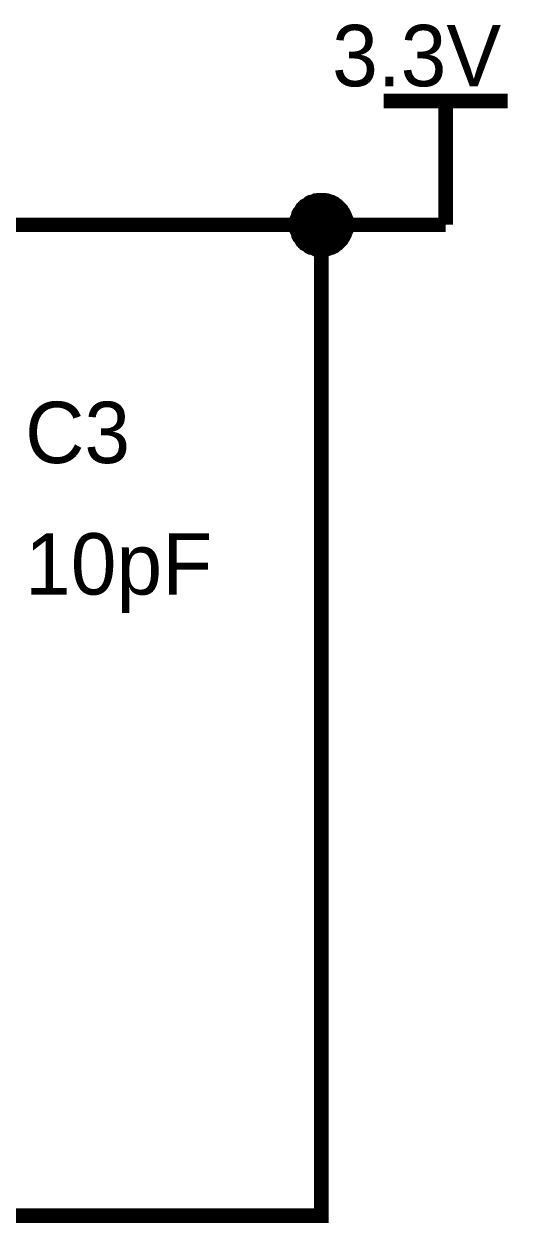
# Model space of a CAD drawing. Header units: millimetres. Extents: x 0 to 19, y 0 to 9.5.
# Drawn here: x 13.46 to 13.856, y 7.394 to 8.362 of the extents above; entities that cross this region are included whole.
import ezdxf

# ---------------------------------------------------------------- set-up
doc = ezdxf.new("R2010")
doc.units = ezdxf.units.MM
doc.header["$MEASUREMENT"] = 0
doc.layers.add('Sheet', color=255, linetype='Continuous')

msp = doc.modelspace()

# ---------------------------------------------------------------- linework, layer by layer
at = {"layer": 'Sheet'}
for points, const_width in [([(13.75042, 8.29968), (13.85034, 8.29968)], 0.0118), ([(13.80038, 8.19976), (13.80038, 8.29968)], 0.0118), ([(13.68012, 8.19976), (13.68012, 8.20065), (13.68012, 8.20197), (13.68057, 8.20286), (13.68057, 8.20374), (13.68057, 8.20463), (13.68101, 8.20551), (13.68145, 8.20684), (13.68189, 8.20772), (13.68189, 8.2086), (13.68233, 8.20949), (13.68278, 8.20993), (13.68366, 8.21082), (13.6841, 8.2117), (13.68454, 8.21258), (13.68543, 8.21303), (13.68587, 8.21391), (13.68676, 8.21435), (13.6872, 8.21524), (13.68808, 8.21568), (13.68897, 8.21612), (13.68985, 8.217), (13.69029, 8.21745), (13.69118, 8.21789), (13.69206, 8.21789), (13.69294, 8.21833), (13.69427, 8.21877), (13.69516, 8.21922), (13.69604, 8.21922), (13.69692, 8.21922), (13.69781, 8.21966), (13.69913, 8.21966), (13.70002, 8.21966)], 0.0118), ([(13.68012, 8.19976), (13.68012, 8.20065), (13.68012, 8.20197), (13.68057, 8.20286), (13.68057, 8.20374), (13.68057, 8.20463), (13.68101, 8.20551), (13.68145, 8.20684), (13.68189, 8.20772), (13.68189, 8.2086), (13.68233, 8.20949), (13.68278, 8.20993), (13.68366, 8.21082), (13.6841, 8.2117), (13.68454, 8.21258), (13.68543, 8.21303), (13.68587, 8.21391), (13.68676, 8.21435), (13.6872, 8.21524), (13.68808, 8.21568), (13.68897, 8.21612), (13.68985, 8.217), (13.69029, 8.21745), (13.69118, 8.21789), (13.69206, 8.21789), (13.69294, 8.21833), (13.69427, 8.21877), (13.69516, 8.21922), (13.69604, 8.21922), (13.69692, 8.21922), (13.69781, 8.21966), (13.69913, 8.21966), (13.70002, 8.21966)], 0.0118), ([(13.68012, 8.19976), (13.68012, 8.20065), (13.68012, 8.20197), (13.68057, 8.20286), (13.68057, 8.20374), (13.68057, 8.20463), (13.68101, 8.20551), (13.68145, 8.20684), (13.68189, 8.20772), (13.68189, 8.2086), (13.68233, 8.20949), (13.68278, 8.20993), (13.68366, 8.21082), (13.6841, 8.2117), (13.68454, 8.21258), (13.68543, 8.21303), (13.68587, 8.21391), (13.68676, 8.21435), (13.6872, 8.21524), (13.68808, 8.21568), (13.68897, 8.21612), (13.68985, 8.217), (13.69029, 8.21745), (13.69118, 8.21789), (13.69206, 8.21789), (13.69294, 8.21833), (13.69427, 8.21877), (13.69516, 8.21922), (13.69604, 8.21922), (13.69692, 8.21922), (13.69781, 8.21966), (13.69913, 8.21966), (13.70002, 8.21966)], 0.0118), ([(13.68012, 8.19976), (13.68012, 8.20065), (13.68012, 8.20197), (13.68057, 8.20286), (13.68057, 8.20374), (13.68057, 8.20463), (13.68101, 8.20551), (13.68145, 8.20684), (13.68189, 8.20772), (13.68189, 8.2086), (13.68233, 8.20949), (13.68278, 8.20993), (13.68366, 8.21082), (13.6841, 8.2117), (13.68454, 8.21258), (13.68543, 8.21303), (13.68587, 8.21391), (13.68676, 8.21435), (13.6872, 8.21524), (13.68808, 8.21568), (13.68897, 8.21612), (13.68985, 8.217), (13.69029, 8.21745), (13.69118, 8.21789), (13.69206, 8.21789), (13.69294, 8.21833), (13.69427, 8.21877), (13.69516, 8.21922), (13.69604, 8.21922), (13.69692, 8.21922), (13.69781, 8.21966), (13.69913, 8.21966), (13.70002, 8.21966)], 0.0118), ([(13.68012, 8.19976), (13.68012, 8.20065), (13.68012, 8.20197), (13.68057, 8.20286), (13.68057, 8.20374), (13.68057, 8.20463), (13.68101, 8.20551), (13.68145, 8.20684), (13.68189, 8.20772), (13.68189, 8.2086), (13.68233, 8.20949), (13.68278, 8.20993), (13.68366, 8.21082), (13.6841, 8.2117), (13.68454, 8.21258), (13.68543, 8.21303), (13.68587, 8.21391), (13.68676, 8.21435), (13.6872, 8.21524), (13.68808, 8.21568), (13.68897, 8.21612), (13.68985, 8.217), (13.69029, 8.21745), (13.69118, 8.21789), (13.69206, 8.21789), (13.69294, 8.21833), (13.69427, 8.21877), (13.69516, 8.21922), (13.69604, 8.21922), (13.69692, 8.21922), (13.69781, 8.21966), (13.69913, 8.21966), (13.70002, 8.21966)], 0.0039), ([(13.68012, 8.19976), (13.68012, 8.20065), (13.68012, 8.20197), (13.68057, 8.20286), (13.68057, 8.20374), (13.68057, 8.20463), (13.68101, 8.20551), (13.68145, 8.20684), (13.68189, 8.20772), (13.68189, 8.2086), (13.68233, 8.20949), (13.68278, 8.20993), (13.68366, 8.21082), (13.6841, 8.2117), (13.68454, 8.21258), (13.68543, 8.21303), (13.68587, 8.21391), (13.68676, 8.21435), (13.6872, 8.21524), (13.68808, 8.21568), (13.68897, 8.21612), (13.68985, 8.217), (13.69029, 8.21745), (13.69118, 8.21789), (13.69206, 8.21789), (13.69294, 8.21833), (13.69427, 8.21877), (13.69516, 8.21922), (13.69604, 8.21922), (13.69692, 8.21922), (13.69781, 8.21966), (13.69913, 8.21966), (13.70002, 8.21966)], 0.0039), ([(13.68012, 8.19976), (13.68012, 8.20065), (13.68012, 8.20197), (13.68057, 8.20286), (13.68057, 8.20374), (13.68057, 8.20463), (13.68101, 8.20551), (13.68145, 8.20684), (13.68189, 8.20772), (13.68189, 8.2086), (13.68233, 8.20949), (13.68278, 8.20993), (13.68366, 8.21082), (13.6841, 8.2117), (13.68454, 8.21258), (13.68543, 8.21303), (13.68587, 8.21391), (13.68676, 8.21435), (13.6872, 8.21524), (13.68808, 8.21568), (13.68897, 8.21612), (13.68985, 8.217), (13.69029, 8.21745), (13.69118, 8.21789), (13.69206, 8.21789), (13.69294, 8.21833), (13.69427, 8.21877), (13.69516, 8.21922), (13.69604, 8.21922), (13.69692, 8.21922), (13.69781, 8.21966), (13.69913, 8.21966), (13.70002, 8.21966)], 0.0039), ([(13.68012, 8.19976), (13.68012, 8.20065), (13.68012, 8.20197), (13.68057, 8.20286), (13.68057, 8.20374), (13.68057, 8.20463), (13.68101, 8.20551), (13.68145, 8.20684), (13.68189, 8.20772), (13.68189, 8.2086), (13.68233, 8.20949), (13.68278, 8.20993), (13.68366, 8.21082), (13.6841, 8.2117), (13.68454, 8.21258), (13.68543, 8.21303), (13.68587, 8.21391), (13.68676, 8.21435), (13.6872, 8.21524), (13.68808, 8.21568), (13.68897, 8.21612), (13.68985, 8.217), (13.69029, 8.21745), (13.69118, 8.21789), (13.69206, 8.21789), (13.69294, 8.21833), (13.69427, 8.21877), (13.69516, 8.21922), (13.69604, 8.21922), (13.69692, 8.21922), (13.69781, 8.21966), (13.69913, 8.21966), (13.70002, 8.21966)], 0.0039), ([(13.70002, 8.21966), (13.70002, 8.21966)], 0.0118), ([(13.70002, 8.21966), (13.7009, 8.21966), (13.70223, 8.21966), (13.70311, 8.21922), (13.704, 8.21922), (13.70488, 8.21922), (13.70621, 8.21877), (13.70709, 8.21833), (13.70798, 8.21789), (13.70886, 8.21789), (13.70974, 8.21745), (13.71063, 8.217), (13.71151, 8.21612), (13.71196, 8.21568), (13.71284, 8.21524), (13.71372, 8.21435), (13.71417, 8.21391), (13.71505, 8.21303), (13.71549, 8.21258), (13.71638, 8.2117), (13.71682, 8.21082), (13.71726, 8.20993), (13.7177, 8.20949), (13.71815, 8.2086), (13.71859, 8.20772), (13.71903, 8.20684), (13.71947, 8.20551), (13.71991, 8.20463), (13.71991, 8.20374), (13.71991, 8.20286), (13.72036, 8.20197), (13.72036, 8.20065), (13.72036, 8.19976)], 0.0118), ([(13.70002, 8.21966), (13.70002, 8.21966)], 0.0118), ([(13.70002, 8.21966), (13.7009, 8.21966), (13.70223, 8.21966), (13.70311, 8.21922), (13.704, 8.21922), (13.70488, 8.21922), (13.70621, 8.21877), (13.70709, 8.21833), (13.70798, 8.21789), (13.70886, 8.21789), (13.70974, 8.21745), (13.71063, 8.217), (13.71151, 8.21612), (13.71196, 8.21568), (13.71284, 8.21524), (13.71372, 8.21435), (13.71417, 8.21391), (13.71505, 8.21303), (13.71549, 8.21258), (13.71638, 8.2117), (13.71682, 8.21082), (13.71726, 8.20993), (13.7177, 8.20949), (13.71815, 8.2086), (13.71859, 8.20772), (13.71903, 8.20684), (13.71947, 8.20551), (13.71991, 8.20463), (13.71991, 8.20374), (13.71991, 8.20286), (13.72036, 8.20197), (13.72036, 8.20065), (13.72036, 8.19976)], 0.0118), ([(13.70002, 8.21966), (13.70002, 8.21966)], 0.0118), ([(13.70002, 8.21966), (13.7009, 8.21966), (13.70223, 8.21966), (13.70311, 8.21922), (13.704, 8.21922), (13.70488, 8.21922), (13.70621, 8.21877), (13.70709, 8.21833), (13.70798, 8.21789), (13.70886, 8.21789), (13.70974, 8.21745), (13.71063, 8.217), (13.71151, 8.21612), (13.71196, 8.21568), (13.71284, 8.21524), (13.71372, 8.21435), (13.71417, 8.21391), (13.71505, 8.21303), (13.71549, 8.21258), (13.71638, 8.2117), (13.71682, 8.21082), (13.71726, 8.20993), (13.7177, 8.20949), (13.71815, 8.2086), (13.71859, 8.20772), (13.71903, 8.20684), (13.71947, 8.20551), (13.71991, 8.20463), (13.71991, 8.20374), (13.71991, 8.20286), (13.72036, 8.20197), (13.72036, 8.20065), (13.72036, 8.19976)], 0.0118), ([(13.70002, 8.21966), (13.70002, 8.21966)], 0.0118), ([(13.70002, 8.21966), (13.7009, 8.21966), (13.70223, 8.21966), (13.70311, 8.21922), (13.704, 8.21922), (13.70488, 8.21922), (13.70621, 8.21877), (13.70709, 8.21833), (13.70798, 8.21789), (13.70886, 8.21789), (13.70974, 8.21745), (13.71063, 8.217), (13.71151, 8.21612), (13.71196, 8.21568), (13.71284, 8.21524), (13.71372, 8.21435), (13.71417, 8.21391), (13.71505, 8.21303), (13.71549, 8.21258), (13.71638, 8.2117), (13.71682, 8.21082), (13.71726, 8.20993), (13.7177, 8.20949), (13.71815, 8.2086), (13.71859, 8.20772), (13.71903, 8.20684), (13.71947, 8.20551), (13.71991, 8.20463), (13.71991, 8.20374), (13.71991, 8.20286), (13.72036, 8.20197), (13.72036, 8.20065), (13.72036, 8.19976)], 0.0118), ([(13.70002, 8.21966), (13.70002, 8.21966)], 0.0039), ([(13.70002, 8.21966), (13.7009, 8.21966), (13.70223, 8.21966), (13.70311, 8.21922), (13.704, 8.21922), (13.70488, 8.21922), (13.70621, 8.21877), (13.70709, 8.21833), (13.70798, 8.21789), (13.70886, 8.21789), (13.70974, 8.21745), (13.71063, 8.217), (13.71151, 8.21612), (13.71196, 8.21568), (13.71284, 8.21524), (13.71372, 8.21435), (13.71417, 8.21391), (13.71505, 8.21303), (13.71549, 8.21258), (13.71638, 8.2117), (13.71682, 8.21082), (13.71726, 8.20993), (13.7177, 8.20949), (13.71815, 8.2086), (13.71859, 8.20772), (13.71903, 8.20684), (13.71947, 8.20551), (13.71991, 8.20463), (13.71991, 8.20374), (13.71991, 8.20286), (13.72036, 8.20197), (13.72036, 8.20065), (13.72036, 8.19976)], 0.0039), ([(13.70002, 8.21966), (13.70002, 8.21966)], 0.0039), ([(13.70002, 8.21966), (13.7009, 8.21966), (13.70223, 8.21966), (13.70311, 8.21922), (13.704, 8.21922), (13.70488, 8.21922), (13.70621, 8.21877), (13.70709, 8.21833), (13.70798, 8.21789), (13.70886, 8.21789), (13.70974, 8.21745), (13.71063, 8.217), (13.71151, 8.21612), (13.71196, 8.21568), (13.71284, 8.21524), (13.71372, 8.21435), (13.71417, 8.21391), (13.71505, 8.21303), (13.71549, 8.21258), (13.71638, 8.2117), (13.71682, 8.21082), (13.71726, 8.20993), (13.7177, 8.20949), (13.71815, 8.2086), (13.71859, 8.20772), (13.71903, 8.20684), (13.71947, 8.20551), (13.71991, 8.20463), (13.71991, 8.20374), (13.71991, 8.20286), (13.72036, 8.20197), (13.72036, 8.20065), (13.72036, 8.19976)], 0.0039), ([(13.70002, 8.21966), (13.70002, 8.21966)], 0.0039), ([(13.70002, 8.21966), (13.7009, 8.21966), (13.70223, 8.21966), (13.70311, 8.21922), (13.704, 8.21922), (13.70488, 8.21922), (13.70621, 8.21877), (13.70709, 8.21833), (13.70798, 8.21789), (13.70886, 8.21789), (13.70974, 8.21745), (13.71063, 8.217), (13.71151, 8.21612), (13.71196, 8.21568), (13.71284, 8.21524), (13.71372, 8.21435), (13.71417, 8.21391), (13.71505, 8.21303), (13.71549, 8.21258), (13.71638, 8.2117), (13.71682, 8.21082), (13.71726, 8.20993), (13.7177, 8.20949), (13.71815, 8.2086), (13.71859, 8.20772), (13.71903, 8.20684), (13.71947, 8.20551), (13.71991, 8.20463), (13.71991, 8.20374), (13.71991, 8.20286), (13.72036, 8.20197), (13.72036, 8.20065), (13.72036, 8.19976)], 0.0039), ([(13.70002, 8.21966), (13.70002, 8.21966)], 0.0039), ([(13.70002, 8.21966), (13.7009, 8.21966), (13.70223, 8.21966), (13.70311, 8.21922), (13.704, 8.21922), (13.70488, 8.21922), (13.70621, 8.21877), (13.70709, 8.21833), (13.70798, 8.21789), (13.70886, 8.21789), (13.70974, 8.21745), (13.71063, 8.217), (13.71151, 8.21612), (13.71196, 8.21568), (13.71284, 8.21524), (13.71372, 8.21435), (13.71417, 8.21391), (13.71505, 8.21303), (13.71549, 8.21258), (13.71638, 8.2117), (13.71682, 8.21082), (13.71726, 8.20993), (13.7177, 8.20949), (13.71815, 8.2086), (13.71859, 8.20772), (13.71903, 8.20684), (13.71947, 8.20551), (13.71991, 8.20463), (13.71991, 8.20374), (13.71991, 8.20286), (13.72036, 8.20197), (13.72036, 8.20065), (13.72036, 8.19976)], 0.0039), ([(12.40022, 8.19976), (13.00016, 8.19976), (13.40027, 8.19976), (13.70002, 8.19976), (13.80038, 8.19976)], 0.0118), ([(12.90025, 7.89957), (12.90025, 7.39999), (13.70002, 7.39999), (13.70002, 8.19976)], 0.0118), ([(13.70002, 8.17987), (13.69913, 8.17987), (13.69781, 8.17987), (13.69692, 8.18031), (13.69604, 8.18031), (13.69516, 8.18031), (13.69427, 8.18075), (13.69294, 8.18119), (13.69206, 8.18164), (13.69118, 8.18164), (13.69029, 8.18208), (13.68985, 8.18252), (13.68897, 8.1834), (13.68808, 8.18385), (13.6872, 8.18429), (13.68676, 8.18517), (13.68587, 8.18562), (13.68543, 8.1865), (13.68454, 8.18694), (13.6841, 8.18783), (13.68366, 8.18871), (13.68278, 8.18959), (13.68233, 8.19004), (13.68189, 8.19092), (13.68189, 8.1918), (13.68145, 8.19269), (13.68101, 8.19402), (13.68057, 8.1949), (13.68057, 8.19578), (13.68057, 8.19667), (13.68012, 8.19755), (13.68012, 8.19888), (13.68012, 8.19976)], 0.0118), ([(13.68012, 8.19976), (13.68012, 8.19976)], 0.0118), ([(13.70002, 8.17987), (13.69913, 8.17987), (13.69781, 8.17987), (13.69692, 8.18031), (13.69604, 8.18031), (13.69516, 8.18031), (13.69427, 8.18075), (13.69294, 8.18119), (13.69206, 8.18164), (13.69118, 8.18164), (13.69029, 8.18208), (13.68985, 8.18252), (13.68897, 8.1834), (13.68808, 8.18385), (13.6872, 8.18429), (13.68676, 8.18517), (13.68587, 8.18562), (13.68543, 8.1865), (13.68454, 8.18694), (13.6841, 8.18783), (13.68366, 8.18871), (13.68278, 8.18959), (13.68233, 8.19004), (13.68189, 8.19092), (13.68189, 8.1918), (13.68145, 8.19269), (13.68101, 8.19402), (13.68057, 8.1949), (13.68057, 8.19578), (13.68057, 8.19667), (13.68012, 8.19755), (13.68012, 8.19888), (13.68012, 8.19976)], 0.0118), ([(13.68012, 8.19976), (13.68012, 8.19976)], 0.0118), ([(13.70002, 8.17987), (13.69913, 8.17987), (13.69781, 8.17987), (13.69692, 8.18031), (13.69604, 8.18031), (13.69516, 8.18031), (13.69427, 8.18075), (13.69294, 8.18119), (13.69206, 8.18164), (13.69118, 8.18164), (13.69029, 8.18208), (13.68985, 8.18252), (13.68897, 8.1834), (13.68808, 8.18385), (13.6872, 8.18429), (13.68676, 8.18517), (13.68587, 8.18562), (13.68543, 8.1865), (13.68454, 8.18694), (13.6841, 8.18783), (13.68366, 8.18871), (13.68278, 8.18959), (13.68233, 8.19004), (13.68189, 8.19092), (13.68189, 8.1918), (13.68145, 8.19269), (13.68101, 8.19402), (13.68057, 8.1949), (13.68057, 8.19578), (13.68057, 8.19667), (13.68012, 8.19755), (13.68012, 8.19888), (13.68012, 8.19976)], 0.0118), ([(13.68012, 8.19976), (13.68012, 8.19976)], 0.0118), ([(13.70002, 8.17987), (13.69913, 8.17987), (13.69781, 8.17987), (13.69692, 8.18031), (13.69604, 8.18031), (13.69516, 8.18031), (13.69427, 8.18075), (13.69294, 8.18119), (13.69206, 8.18164), (13.69118, 8.18164), (13.69029, 8.18208), (13.68985, 8.18252), (13.68897, 8.1834), (13.68808, 8.18385), (13.6872, 8.18429), (13.68676, 8.18517), (13.68587, 8.18562), (13.68543, 8.1865), (13.68454, 8.18694), (13.6841, 8.18783), (13.68366, 8.18871), (13.68278, 8.18959), (13.68233, 8.19004), (13.68189, 8.19092), (13.68189, 8.1918), (13.68145, 8.19269), (13.68101, 8.19402), (13.68057, 8.1949), (13.68057, 8.19578), (13.68057, 8.19667), (13.68012, 8.19755), (13.68012, 8.19888), (13.68012, 8.19976)], 0.0118), ([(13.68012, 8.19976), (13.68012, 8.19976)], 0.0118), ([(13.70002, 8.17987), (13.69913, 8.17987), (13.69781, 8.17987), (13.69692, 8.18031), (13.69604, 8.18031), (13.69516, 8.18031), (13.69427, 8.18075), (13.69294, 8.18119), (13.69206, 8.18164), (13.69118, 8.18164), (13.69029, 8.18208), (13.68985, 8.18252), (13.68897, 8.1834), (13.68808, 8.18385), (13.6872, 8.18429), (13.68676, 8.18517), (13.68587, 8.18562), (13.68543, 8.1865), (13.68454, 8.18694), (13.6841, 8.18783), (13.68366, 8.18871), (13.68278, 8.18959), (13.68233, 8.19004), (13.68189, 8.19092), (13.68189, 8.1918), (13.68145, 8.19269), (13.68101, 8.19402), (13.68057, 8.1949), (13.68057, 8.19578), (13.68057, 8.19667), (13.68012, 8.19755), (13.68012, 8.19888), (13.68012, 8.19976)], 0.0039), ([(13.68012, 8.19976), (13.68012, 8.19976)], 0.0039), ([(13.70002, 8.17987), (13.69913, 8.17987), (13.69781, 8.17987), (13.69692, 8.18031), (13.69604, 8.18031), (13.69516, 8.18031), (13.69427, 8.18075), (13.69294, 8.18119), (13.69206, 8.18164), (13.69118, 8.18164), (13.69029, 8.18208), (13.68985, 8.18252), (13.68897, 8.1834), (13.68808, 8.18385), (13.6872, 8.18429), (13.68676, 8.18517), (13.68587, 8.18562), (13.68543, 8.1865), (13.68454, 8.18694), (13.6841, 8.18783), (13.68366, 8.18871), (13.68278, 8.18959), (13.68233, 8.19004), (13.68189, 8.19092), (13.68189, 8.1918), (13.68145, 8.19269), (13.68101, 8.19402), (13.68057, 8.1949), (13.68057, 8.19578), (13.68057, 8.19667), (13.68012, 8.19755), (13.68012, 8.19888), (13.68012, 8.19976)], 0.0039), ([(13.68012, 8.19976), (13.68012, 8.19976)], 0.0039), ([(13.70002, 8.17987), (13.69913, 8.17987), (13.69781, 8.17987), (13.69692, 8.18031), (13.69604, 8.18031), (13.69516, 8.18031), (13.69427, 8.18075), (13.69294, 8.18119), (13.69206, 8.18164), (13.69118, 8.18164), (13.69029, 8.18208), (13.68985, 8.18252), (13.68897, 8.1834), (13.68808, 8.18385), (13.6872, 8.18429), (13.68676, 8.18517), (13.68587, 8.18562), (13.68543, 8.1865), (13.68454, 8.18694), (13.6841, 8.18783), (13.68366, 8.18871), (13.68278, 8.18959), (13.68233, 8.19004), (13.68189, 8.19092), (13.68189, 8.1918), (13.68145, 8.19269), (13.68101, 8.19402), (13.68057, 8.1949), (13.68057, 8.19578), (13.68057, 8.19667), (13.68012, 8.19755), (13.68012, 8.19888), (13.68012, 8.19976)], 0.0039), ([(13.68012, 8.19976), (13.68012, 8.19976)], 0.0039), ([(13.70002, 8.17987), (13.69913, 8.17987), (13.69781, 8.17987), (13.69692, 8.18031), (13.69604, 8.18031), (13.69516, 8.18031), (13.69427, 8.18075), (13.69294, 8.18119), (13.69206, 8.18164), (13.69118, 8.18164), (13.69029, 8.18208), (13.68985, 8.18252), (13.68897, 8.1834), (13.68808, 8.18385), (13.6872, 8.18429), (13.68676, 8.18517), (13.68587, 8.18562), (13.68543, 8.1865), (13.68454, 8.18694), (13.6841, 8.18783), (13.68366, 8.18871), (13.68278, 8.18959), (13.68233, 8.19004), (13.68189, 8.19092), (13.68189, 8.1918), (13.68145, 8.19269), (13.68101, 8.19402), (13.68057, 8.1949), (13.68057, 8.19578), (13.68057, 8.19667), (13.68012, 8.19755), (13.68012, 8.19888), (13.68012, 8.19976)], 0.0039), ([(13.68012, 8.19976), (13.68012, 8.19976)], 0.0039), ([(13.72036, 8.19976), (13.72036, 8.19888), (13.72036, 8.19755), (13.71991, 8.19667), (13.71991, 8.19578), (13.71991, 8.1949), (13.71947, 8.19402), (13.71903, 8.19269), (13.71859, 8.1918), (13.71815, 8.19092), (13.7177, 8.19004), (13.71726, 8.18959), (13.71682, 8.18871), (13.71638, 8.18783), (13.71549, 8.18694), (13.71505, 8.1865), (13.71417, 8.18562), (13.71372, 8.18517), (13.71284, 8.18429), (13.71196, 8.18385), (13.71151, 8.1834), (13.71063, 8.18252), (13.70974, 8.18208), (13.70886, 8.18164), (13.70798, 8.18164), (13.70709, 8.18119), (13.70621, 8.18075), (13.70488, 8.18031), (13.704, 8.18031), (13.70311, 8.18031), (13.70223, 8.17987), (13.7009, 8.17987), (13.70002, 8.17987)], 0.0118), ([(13.72036, 8.19976), (13.72036, 8.19888), (13.72036, 8.19755), (13.71991, 8.19667), (13.71991, 8.19578), (13.71991, 8.1949), (13.71947, 8.19402), (13.71903, 8.19269), (13.71859, 8.1918), (13.71815, 8.19092), (13.7177, 8.19004), (13.71726, 8.18959), (13.71682, 8.18871), (13.71638, 8.18783), (13.71549, 8.18694), (13.71505, 8.1865), (13.71417, 8.18562), (13.71372, 8.18517), (13.71284, 8.18429), (13.71196, 8.18385), (13.71151, 8.1834), (13.71063, 8.18252), (13.70974, 8.18208), (13.70886, 8.18164), (13.70798, 8.18164), (13.70709, 8.18119), (13.70621, 8.18075), (13.70488, 8.18031), (13.704, 8.18031), (13.70311, 8.18031), (13.70223, 8.17987), (13.7009, 8.17987), (13.70002, 8.17987)], 0.0118), ([(13.72036, 8.19976), (13.72036, 8.19888), (13.72036, 8.19755), (13.71991, 8.19667), (13.71991, 8.19578), (13.71991, 8.1949), (13.71947, 8.19402), (13.71903, 8.19269), (13.71859, 8.1918), (13.71815, 8.19092), (13.7177, 8.19004), (13.71726, 8.18959), (13.71682, 8.18871), (13.71638, 8.18783), (13.71549, 8.18694), (13.71505, 8.1865), (13.71417, 8.18562), (13.71372, 8.18517), (13.71284, 8.18429), (13.71196, 8.18385), (13.71151, 8.1834), (13.71063, 8.18252), (13.70974, 8.18208), (13.70886, 8.18164), (13.70798, 8.18164), (13.70709, 8.18119), (13.70621, 8.18075), (13.70488, 8.18031), (13.704, 8.18031), (13.70311, 8.18031), (13.70223, 8.17987), (13.7009, 8.17987), (13.70002, 8.17987)], 0.0118), ([(13.72036, 8.19976), (13.72036, 8.19888), (13.72036, 8.19755), (13.71991, 8.19667), (13.71991, 8.19578), (13.71991, 8.1949), (13.71947, 8.19402), (13.71903, 8.19269), (13.71859, 8.1918), (13.71815, 8.19092), (13.7177, 8.19004), (13.71726, 8.18959), (13.71682, 8.18871), (13.71638, 8.18783), (13.71549, 8.18694), (13.71505, 8.1865), (13.71417, 8.18562), (13.71372, 8.18517), (13.71284, 8.18429), (13.71196, 8.18385), (13.71151, 8.1834), (13.71063, 8.18252), (13.70974, 8.18208), (13.70886, 8.18164), (13.70798, 8.18164), (13.70709, 8.18119), (13.70621, 8.18075), (13.70488, 8.18031), (13.704, 8.18031), (13.70311, 8.18031), (13.70223, 8.17987), (13.7009, 8.17987), (13.70002, 8.17987)], 0.0118), ([(13.72036, 8.19976), (13.72036, 8.19888), (13.72036, 8.19755), (13.71991, 8.19667), (13.71991, 8.19578), (13.71991, 8.1949), (13.71947, 8.19402), (13.71903, 8.19269), (13.71859, 8.1918), (13.71815, 8.19092), (13.7177, 8.19004), (13.71726, 8.18959), (13.71682, 8.18871), (13.71638, 8.18783), (13.71549, 8.18694), (13.71505, 8.1865), (13.71417, 8.18562), (13.71372, 8.18517), (13.71284, 8.18429), (13.71196, 8.18385), (13.71151, 8.1834), (13.71063, 8.18252), (13.70974, 8.18208), (13.70886, 8.18164), (13.70798, 8.18164), (13.70709, 8.18119), (13.70621, 8.18075), (13.70488, 8.18031), (13.704, 8.18031), (13.70311, 8.18031), (13.70223, 8.17987), (13.7009, 8.17987), (13.70002, 8.17987)], 0.0039), ([(13.72036, 8.19976), (13.72036, 8.19888), (13.72036, 8.19755), (13.71991, 8.19667), (13.71991, 8.19578), (13.71991, 8.1949), (13.71947, 8.19402), (13.71903, 8.19269), (13.71859, 8.1918), (13.71815, 8.19092), (13.7177, 8.19004), (13.71726, 8.18959), (13.71682, 8.18871), (13.71638, 8.18783), (13.71549, 8.18694), (13.71505, 8.1865), (13.71417, 8.18562), (13.71372, 8.18517), (13.71284, 8.18429), (13.71196, 8.18385), (13.71151, 8.1834), (13.71063, 8.18252), (13.70974, 8.18208), (13.70886, 8.18164), (13.70798, 8.18164), (13.70709, 8.18119), (13.70621, 8.18075), (13.70488, 8.18031), (13.704, 8.18031), (13.70311, 8.18031), (13.70223, 8.17987), (13.7009, 8.17987), (13.70002, 8.17987)], 0.0039), ([(13.72036, 8.19976), (13.72036, 8.19888), (13.72036, 8.19755), (13.71991, 8.19667), (13.71991, 8.19578), (13.71991, 8.1949), (13.71947, 8.19402), (13.71903, 8.19269), (13.71859, 8.1918), (13.71815, 8.19092), (13.7177, 8.19004), (13.71726, 8.18959), (13.71682, 8.18871), (13.71638, 8.18783), (13.71549, 8.18694), (13.71505, 8.1865), (13.71417, 8.18562), (13.71372, 8.18517), (13.71284, 8.18429), (13.71196, 8.18385), (13.71151, 8.1834), (13.71063, 8.18252), (13.70974, 8.18208), (13.70886, 8.18164), (13.70798, 8.18164), (13.70709, 8.18119), (13.70621, 8.18075), (13.70488, 8.18031), (13.704, 8.18031), (13.70311, 8.18031), (13.70223, 8.17987), (13.7009, 8.17987), (13.70002, 8.17987)], 0.0039), ([(13.72036, 8.19976), (13.72036, 8.19888), (13.72036, 8.19755), (13.71991, 8.19667), (13.71991, 8.19578), (13.71991, 8.1949), (13.71947, 8.19402), (13.71903, 8.19269), (13.71859, 8.1918), (13.71815, 8.19092), (13.7177, 8.19004), (13.71726, 8.18959), (13.71682, 8.18871), (13.71638, 8.18783), (13.71549, 8.18694), (13.71505, 8.1865), (13.71417, 8.18562), (13.71372, 8.18517), (13.71284, 8.18429), (13.71196, 8.18385), (13.71151, 8.1834), (13.71063, 8.18252), (13.70974, 8.18208), (13.70886, 8.18164), (13.70798, 8.18164), (13.70709, 8.18119), (13.70621, 8.18075), (13.70488, 8.18031), (13.704, 8.18031), (13.70311, 8.18031), (13.70223, 8.17987), (13.7009, 8.17987), (13.70002, 8.17987)], 0.0039), ([(13.72036, 8.19976), (13.72036, 8.19976), (13.72036, 8.19976), (13.72036, 8.19976), (13.72036, 8.19976), (13.72036, 8.19976), (13.72036, 8.19976), (13.72036, 8.19976), (13.72036, 8.19976), (13.72036, 8.19976), (13.72036, 8.19976), (13.72036, 8.19976), (13.72036, 8.19976), (13.72036, 8.19976), (13.72036, 8.19976), (13.72036, 8.19976), (13.72036, 8.19976), (13.72036, 8.19976), (13.72036, 8.19976), (13.72036, 8.19976), (13.72036, 8.19976), (13.72036, 8.19976), (13.72036, 8.19976), (13.72036, 8.19976), (13.72036, 8.19976), (13.72036, 8.19976), (13.72036, 8.19976), (13.72036, 8.19976), (13.72036, 8.19976), (13.72036, 8.19976), (13.72036, 8.19976), (13.72036, 8.19976), (13.72036, 8.19976)], 0.0118), ([(13.72036, 8.19976), (13.72036, 8.19976)], 0.0118), ([(13.72036, 8.19976), (13.72036, 8.19976), (13.72036, 8.19976), (13.72036, 8.19976), (13.72036, 8.19976), (13.72036, 8.19976), (13.72036, 8.19976), (13.72036, 8.19976), (13.72036, 8.19976), (13.72036, 8.19976), (13.72036, 8.19976), (13.72036, 8.19976), (13.72036, 8.19976), (13.72036, 8.19976), (13.72036, 8.19976), (13.72036, 8.19976), (13.72036, 8.19976), (13.72036, 8.19976), (13.72036, 8.19976), (13.72036, 8.19976), (13.72036, 8.19976), (13.72036, 8.19976), (13.72036, 8.19976), (13.72036, 8.19976), (13.72036, 8.19976), (13.72036, 8.19976), (13.72036, 8.19976), (13.72036, 8.19976), (13.72036, 8.19976), (13.72036, 8.19976), (13.72036, 8.19976), (13.72036, 8.19976), (13.72036, 8.19976)], 0.0118), ([(13.72036, 8.19976), (13.72036, 8.19976)], 0.0118), ([(13.72036, 8.19976), (13.72036, 8.19976), (13.72036, 8.19976), (13.72036, 8.19976), (13.72036, 8.19976), (13.72036, 8.19976), (13.72036, 8.19976), (13.72036, 8.19976), (13.72036, 8.19976), (13.72036, 8.19976), (13.72036, 8.19976), (13.72036, 8.19976), (13.72036, 8.19976), (13.72036, 8.19976), (13.72036, 8.19976), (13.72036, 8.19976), (13.72036, 8.19976), (13.72036, 8.19976), (13.72036, 8.19976), (13.72036, 8.19976), (13.72036, 8.19976), (13.72036, 8.19976), (13.72036, 8.19976), (13.72036, 8.19976), (13.72036, 8.19976), (13.72036, 8.19976), (13.72036, 8.19976), (13.72036, 8.19976), (13.72036, 8.19976), (13.72036, 8.19976), (13.72036, 8.19976), (13.72036, 8.19976), (13.72036, 8.19976)], 0.0118), ([(13.72036, 8.19976), (13.72036, 8.19976)], 0.0118), ([(13.72036, 8.19976), (13.72036, 8.19976), (13.72036, 8.19976), (13.72036, 8.19976), (13.72036, 8.19976), (13.72036, 8.19976), (13.72036, 8.19976), (13.72036, 8.19976), (13.72036, 8.19976), (13.72036, 8.19976), (13.72036, 8.19976), (13.72036, 8.19976), (13.72036, 8.19976), (13.72036, 8.19976), (13.72036, 8.19976), (13.72036, 8.19976), (13.72036, 8.19976), (13.72036, 8.19976), (13.72036, 8.19976), (13.72036, 8.19976), (13.72036, 8.19976), (13.72036, 8.19976), (13.72036, 8.19976), (13.72036, 8.19976), (13.72036, 8.19976), (13.72036, 8.19976), (13.72036, 8.19976), (13.72036, 8.19976), (13.72036, 8.19976), (13.72036, 8.19976), (13.72036, 8.19976), (13.72036, 8.19976), (13.72036, 8.19976)], 0.0118), ([(13.72036, 8.19976), (13.72036, 8.19976)], 0.0118), ([(13.72036, 8.19976), (13.72036, 8.19976), (13.72036, 8.19976), (13.72036, 8.19976), (13.72036, 8.19976), (13.72036, 8.19976), (13.72036, 8.19976), (13.72036, 8.19976), (13.72036, 8.19976), (13.72036, 8.19976), (13.72036, 8.19976), (13.72036, 8.19976), (13.72036, 8.19976), (13.72036, 8.19976), (13.72036, 8.19976), (13.72036, 8.19976), (13.72036, 8.19976), (13.72036, 8.19976), (13.72036, 8.19976), (13.72036, 8.19976), (13.72036, 8.19976), (13.72036, 8.19976), (13.72036, 8.19976), (13.72036, 8.19976), (13.72036, 8.19976), (13.72036, 8.19976), (13.72036, 8.19976), (13.72036, 8.19976), (13.72036, 8.19976), (13.72036, 8.19976), (13.72036, 8.19976), (13.72036, 8.19976), (13.72036, 8.19976)], 0.0039), ([(13.72036, 8.19976), (13.72036, 8.19976)], 0.0039), ([(13.72036, 8.19976), (13.72036, 8.19976), (13.72036, 8.19976), (13.72036, 8.19976), (13.72036, 8.19976), (13.72036, 8.19976), (13.72036, 8.19976), (13.72036, 8.19976), (13.72036, 8.19976), (13.72036, 8.19976), (13.72036, 8.19976), (13.72036, 8.19976), (13.72036, 8.19976), (13.72036, 8.19976), (13.72036, 8.19976), (13.72036, 8.19976), (13.72036, 8.19976), (13.72036, 8.19976), (13.72036, 8.19976), (13.72036, 8.19976), (13.72036, 8.19976), (13.72036, 8.19976), (13.72036, 8.19976), (13.72036, 8.19976), (13.72036, 8.19976), (13.72036, 8.19976), (13.72036, 8.19976), (13.72036, 8.19976), (13.72036, 8.19976), (13.72036, 8.19976), (13.72036, 8.19976), (13.72036, 8.19976), (13.72036, 8.19976)], 0.0039), ([(13.72036, 8.19976), (13.72036, 8.19976)], 0.0039), ([(13.72036, 8.19976), (13.72036, 8.19976), (13.72036, 8.19976), (13.72036, 8.19976), (13.72036, 8.19976), (13.72036, 8.19976), (13.72036, 8.19976), (13.72036, 8.19976), (13.72036, 8.19976), (13.72036, 8.19976), (13.72036, 8.19976), (13.72036, 8.19976), (13.72036, 8.19976), (13.72036, 8.19976), (13.72036, 8.19976), (13.72036, 8.19976), (13.72036, 8.19976), (13.72036, 8.19976), (13.72036, 8.19976), (13.72036, 8.19976), (13.72036, 8.19976), (13.72036, 8.19976), (13.72036, 8.19976), (13.72036, 8.19976), (13.72036, 8.19976), (13.72036, 8.19976), (13.72036, 8.19976), (13.72036, 8.19976), (13.72036, 8.19976), (13.72036, 8.19976), (13.72036, 8.19976), (13.72036, 8.19976), (13.72036, 8.19976)], 0.0039), ([(13.72036, 8.19976), (13.72036, 8.19976)], 0.0039), ([(13.72036, 8.19976), (13.72036, 8.19976), (13.72036, 8.19976), (13.72036, 8.19976), (13.72036, 8.19976), (13.72036, 8.19976), (13.72036, 8.19976), (13.72036, 8.19976), (13.72036, 8.19976), (13.72036, 8.19976), (13.72036, 8.19976), (13.72036, 8.19976), (13.72036, 8.19976), (13.72036, 8.19976), (13.72036, 8.19976), (13.72036, 8.19976), (13.72036, 8.19976), (13.72036, 8.19976), (13.72036, 8.19976), (13.72036, 8.19976), (13.72036, 8.19976), (13.72036, 8.19976), (13.72036, 8.19976), (13.72036, 8.19976), (13.72036, 8.19976), (13.72036, 8.19976), (13.72036, 8.19976), (13.72036, 8.19976), (13.72036, 8.19976), (13.72036, 8.19976), (13.72036, 8.19976), (13.72036, 8.19976), (13.72036, 8.19976)], 0.0039), ([(13.72036, 8.19976), (13.72036, 8.19976)], 0.0039)]:
    msp.add_lwpolyline(points, dxfattribs=dict(at, const_width=const_width))
at = {"layer": 'Sheet', "const_width": 0.02}
msp.add_lwpolyline([(13.69, 8.2, 1), (13.71, 8.2, 1)], format="xyb", close=True, dxfattribs=at)

# ---------------------------------------------------------------- texts
at = {"layer": 'Sheet'}
for s, p in [('3.3V', (13.70886, 8.31162)), ('C3', (13.46128, 8.00745)), ('10pF', (13.46128, 7.90134))]:
    msp.add_text(s, height=0.049516, dxfattribs=at).set_placement(p)

doc.saveas('drawing.dxf')
